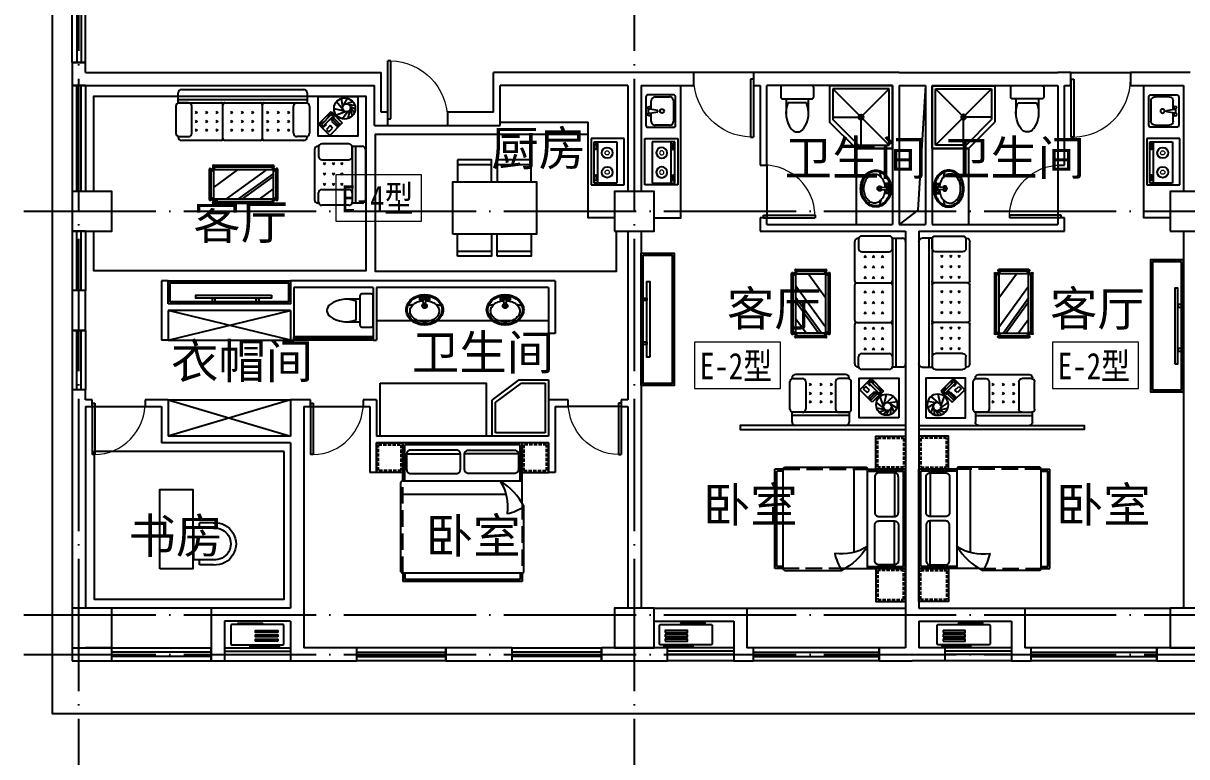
# Model space of a CAD drawing. Extents: x 122060 to 300410, y -425997 to -174060.
# Drawn here: x 159451 to 177043, y -399973 to -388882 of the extents above; entities that cross this region are included whole.
import ezdxf

# ---------------------------------------------------------------- set-up
doc = ezdxf.new("R2010")
doc.units = 0
doc.header["$LTSCALE"] = 1000
doc.header["$MEASUREMENT"] = 0
doc.linetypes.add('DASH', pattern=[0.35, 0.25, -0.1])
doc.linetypes.add('DOTE', pattern=[2.42, 2, -0.2, 0.02, -0.2])
doc.layers.get('0').update_dxf_attribs({"linetype": 'CONTINUOUS'})
for name, color, linetype in [('BALCONY', 6, 'CONTINUOUS'), ('DOTE', 1, 'CONTINUOUS'), ('WALL', 255, 'CONTINUOUS'), ('WINDOW', 4, 'CONTINUOUS'), ('WR-COLUMN', 255, 'CONTINUOUS'), ('WR-WALL', 255, 'CONTINUOUS'), ('厨卫', 8, 'CONTINUOUS'), ('家具', 8, 'CONTINUOUS'), ('平面看线', 8, 'CONTINUOUS'), ('空调', 8, 'CONTINUOUS')]:
    doc.layers.add(name, color=color, linetype=linetype)
doc.layers.add('PUB_TEXT', color=7, linetype='CONTINUOUS', lineweight=0)
doc.styles.add('dim_font', font='SIMPLEX.shx', dxfattribs={"width": 0.8})
doc.styles.get("Standard").update_dxf_attribs({"font": 'GBENOR', "bigfont": 'GBCBIG'})
doc.styles.add('宋体', font='SimSun.ttf')
doc.styles.add('黑体', font='SIMHEI.TTF', dxfattribs={"width": 0.8})

# ---------------------------------------------------------------- blocks, each defined once
blk = doc.blocks.new('dgfgf')
at = {"layer": '家具'}
blk.add_lwpolyline([(7597, -62676), (7147, -62676), (7147, -63176), (7597, -63176), (7597, -62676), (7517, -62676)], dxfattribs=at)
at = {"layer": '家具', "color": 251, "linetype": 'DASH', "ltscale": 0.2}
blk.add_lwpolyline([(7567, -62706), (7177, -62706), (7177, -63146), (7567, -63146)], close=True, dxfattribs=at)
blk = doc.blocks.new('A$C72813290')
at = {"layer": '家具'}
for p, q in [((579, 2000), (0, 2000)), ((0, 500), (0, 2000)), ((30, 530), (30, 1970)), ((579, 1970), (30, 1970)), ((170, 1945), (170, 1283)), ((579, 500), (579, 2010)), ((1830, 2030), (599, 2030)), ((779, 753), (779, 2030)), ((1850, 500), (1850, 2000)), ((1850, 2000), (1980, 2000)), ((1850, 1970), (1950, 1970)), ((1950, 530), (1950, 1970)), ((1980, 500), (1980, 2000)), ((170, 555), (170, 1217)), ((579, 530), (30, 530)), ((1850, 530), (1950, 530)), ((912, 500), (0, 500)), ((1830, 470), (967, 470)), ((1850, 500), (1980, 500))]:
    blk.add_line(p, q, dxfattribs=at)
at = {"layer": '家具', "linetype": 'DASH'}
for p, q in [((1850, 2000), (579, 2000)), ((912, 500), (1850, 500))]:
    blk.add_line(p, q, dxfattribs=at)
at = {"layer": '家具'}
for points in [[(170, 1945), (405, 1945, -0.414214), (465, 1885), (465, 1343, -0.414214), (405, 1283), (170, 1283, -0.414214), (110, 1343), (110, 1885, -0.414214)], [(170, 555), (405, 555, 0.414214), (465, 615), (465, 1157, 0.414214), (405, 1217), (170, 1217, 0.414214), (110, 1157), (110, 615, 0.414214)]]:
    blk.add_lwpolyline(points, format="xyb", close=True, dxfattribs=at)
blk.add_lwpolyline([(579, 833, 0.180302), (1071, 725, -0.088637), (967, 470, 28871.271551)], format="xyb", dxfattribs=at)
for centre, radius, start, end in [((599, 2010), 20, 90, 180), ((1819, 2001), 30.7, 357.6884, 69.6917), ((1392, 1313), 944, 210.6075, 243.2773), ((1819, 499), 30.7, 290.3566, 2.3152)]:
    blk.add_arc(centre, radius, start, end, dxfattribs=at)
blk.add_blockref('dgfgf', (-7147, 65176), dxfattribs=at)
at = {"layer": '家具', "xscale": -1, "rotation": 180}
blk.add_blockref('dgfgf', (-7147, -62676), dxfattribs=at)
blk = doc.blocks.new('asfdgdfhfgj')
at = {"layer": '家具'}
for p, q in [((253, 470), (-697, 470)), ((-697, 470), (-697, -80)), ((203, 420), (-647, 420)), ((-647, 420), (-647, -42)), ((-647, 420), (203, -430)), ((203, 420), (-196, 22)), ((203, -430), (203, 420)), ((253, -480), (253, 470)), ((-222, -5), (-222, 20)), ((-297, -480), (-697, -80)), ((-647, -5), (-260, -5)), ((-260, -430), (-647, -42)), ((-247, -5), (-222, -5)), ((-222, -5), (-197, -5)), ((-222, -30), (-222, -5)), ((-222, -430), (-222, -42)), ((-297, -480), (253, -480)), ((-260, -430), (203, -430))]:
    blk.add_line(p, q, dxfattribs=at)
for radius in [37.5, 25]:
    blk.add_circle((-222, -5), radius, dxfattribs=at)
blk = doc.blocks.new('asfdfgfhfg')
at = {"layer": '家具'}
for p, q in [((-4, 1795), (759, 1795)), ((-54, 1595), (-54, 1745)), ((-54, 1645), (809, 1645)), ((-54, 1595), (809, 1595)), ((102, 1595), (-37, 1595)), ((652, 1595), (792, 1595)), ((809, 1745), (809, 1592)), ((-575, 1274), (-405, 1443)), ((-405, 1443), (-216, 1255)), ((-87, 1545), (-87, 1134)), ((152, 1134), (152, 1545)), ((198, 1453), (229, 1423)), ((229, 1453), (198, 1423)), ((356, 1453), (386, 1423)), ((386, 1453), (356, 1423)), ((514, 1453), (544, 1423)), ((544, 1453), (514, 1423)), ((602, 1134), (602, 1545)), ((842, 1545), (842, 1134)), ((-386, 1085), (-575, 1274)), ((-556, 1274), (-509, 1227)), ((-504, 1326), (-551, 1278)), ((-551, 1278), (-509, 1236)), ((-532, 1278), (-504, 1307)), ((-532, 1278), (-381, 1128)), ((-509, 1236), (-499, 1245)), ((-509, 1227), (-495, 1241)), ((-462, 1283), (-504, 1326)), ((-353, 1156), (-504, 1307)), ((-452, 1283), (-499, 1330)), ((-386, 1406), (-471, 1321)), ((-471, 1321), (-433, 1283)), ((-471, 1274), (-462, 1283)), ((-466, 1269), (-452, 1283)), ((-452, 1302), (-367, 1387)), ((-433, 1283), (-348, 1368)), ((-348, 1368), (-386, 1406)), ((-216, 1255), (-386, 1085)), ((-325, 1297), (-363, 1260)), ((-363, 1260), (-306, 1203)), ((-268, 1241), (-325, 1297)), ((-306, 1203), (-268, 1241)), ((198, 1326), (229, 1296)), ((229, 1326), (198, 1296)), ((356, 1326), (386, 1296)), ((386, 1326), (356, 1296)), ((514, 1326), (544, 1296)), ((544, 1326), (514, 1296)), ((-424, 1151), (-414, 1161)), ((-381, 1109), (-424, 1151)), ((-386, 1189), (-377, 1198)), ((-334, 1156), (-381, 1109)), ((-381, 1128), (-353, 1156)), ((-377, 1198), (-334, 1156)), ((-54, 1084), (-54, 1075)), ((-37, 1084), (102, 1084)), ((198, 1189), (229, 1159)), ((229, 1189), (198, 1159)), ((386, 1189), (356, 1159)), ((356, 1189), (386, 1159)), ((514, 1189), (544, 1159)), ((544, 1189), (514, 1159)), ((792, 1084), (652, 1084)), ((809, 1084), (809, 1075)), ((-859, 912), (-706, 912)), ((-759, -1038), (-759, 912)), ((-709, -1038), (-709, 912)), ((-709, 755), (-709, 896)), ((-659, 946), (-247, 946)), ((-197, 912), (-189, 912)), ((-197, 896), (-197, 755)), ((-4, 1025), (759, 1025)), ((-909, -988), (-909, 862)), ((-247, 705), (-659, 705)), ((-139, 862), (-139, 264)), ((-546, 651), (-576, 620)), ((-546, 620), (-576, 651)), ((-409, 651), (-439, 620)), ((-409, 620), (-439, 651)), ((-282, 651), (-312, 620)), ((-282, 620), (-312, 651)), ((-546, 463), (-576, 493)), ((-546, 493), (-576, 463)), ((-409, 493), (-439, 463)), ((-409, 463), (-439, 493)), ((-282, 493), (-312, 463)), ((-282, 463), (-312, 493)), ((236, -505), (236, 404)), ((246, 414), (251, 414)), ((261, 368), (333, 440)), ((261, 396), (305, 440)), ((261, -505), (261, 404)), ((287, 455), (287, 450)), ((297, 465), (756, 465)), ((297, 440), (756, 440)), ((364, 400), (751, -134)), ((407, 400), (751, -75)), ((595, 400), (751, 185)), ((791, 368), (719, 440)), ((791, 396), (747, 440)), ((766, 455), (766, 450)), ((791, 404), (791, -505)), ((806, 414), (801, 414)), ((816, 404), (816, -505)), ((-169, 235), (-679, 235)), ((-546, 335), (-576, 305)), ((-546, 305), (-576, 335)), ((-409, 335), (-439, 305)), ((-409, 305), (-439, 335)), ((-282, 335), (-312, 305)), ((-282, 305), (-312, 335)), ((-139, 206), (-139, -332)), ((301, 305), (751, -315)), ((-546, 75), (-576, 105)), ((-546, 105), (-576, 75)), ((-409, 75), (-439, 105)), ((-409, 105), (-439, 75)), ((-282, 75), (-312, 105)), ((-282, 105), (-312, 75)), ((-546, -52), (-576, -82)), ((-546, -82), (-576, -52)), ((-409, -82), (-439, -52)), ((-409, -52), (-439, -82)), ((-282, -82), (-312, -52)), ((-282, -52), (-312, -82)), ((301, -138), (565, -500)), ((-546, -240), (-576, -210)), ((-546, -210), (-576, -240)), ((-409, -240), (-439, -210)), ((-409, -210), (-439, -240)), ((-282, -240), (-312, -210)), ((-282, -210), (-312, -240)), ((-169, -361), (-679, -361)), ((-546, -431), (-576, -461)), ((-546, -461), (-576, -431)), ((-409, -431), (-439, -461)), ((-409, -461), (-439, -431)), ((-282, -431), (-312, -461)), ((-282, -461), (-312, -431)), ((-139, -390), (-139, -988)), ((246, -515), (251, -515)), ((261, -468), (333, -540)), ((261, -496), (305, -540)), ((791, -468), (719, -540)), ((791, -496), (747, -540)), ((806, -515), (801, -515)), ((-546, -619), (-576, -588)), ((-546, -588), (-576, -619)), ((-409, -588), (-439, -619)), ((-409, -619), (-439, -588)), ((-282, -588), (-312, -619)), ((-282, -619), (-312, -588)), ((287, -555), (287, -550)), ((756, -540), (297, -540)), ((756, -565), (297, -565)), ((766, -555), (766, -550)), ((-247, -831), (-659, -831)), ((-546, -746), (-576, -776)), ((-546, -776), (-576, -746)), ((-409, -746), (-439, -776)), ((-409, -776), (-439, -746)), ((-282, -746), (-312, -776)), ((-282, -776), (-312, -746)), ((-709, -1038), (-859, -1038)), ((-709, -881), (-709, -1021)), ((-197, -1021), (-197, -881)), ((-197, -1038), (-189, -1038)), ((-659, -1071), (-247, -1071))]:
    blk.add_line(p, q, dxfattribs=at)
at = {"layer": '家具', "color": 6}
for p, q in [((-694, 1502), (-729, 1600)), ((-683, 1543), (-673, 1632)), ((-651, 1566), (-616, 1640)), ((-632, 1568), (-564, 1629)), ((-611, 1564), (-511, 1595)), ((-677, 1466), (-777, 1525)), ((-649, 1450), (-776, 1433)), ((-609, 1454), (-722, 1355)), ((-583, 1478), (-618, 1320)), ((-598, 1556), (-471, 1530)), ((-581, 1533), (-467, 1445)), ((-575, 1501), (-521, 1357))]:
    blk.add_line(p, q, dxfattribs=at)
at = {"layer": '家具'}
for points in [[(-805, 1679), (-205, 1679), (-205, 1079), (-805, 1079)], [(301, 400), (751, 400), (751, -500), (301, -500)]]:
    blk.add_lwpolyline(points, close=True, dxfattribs=at)
at = {"layer": '家具', "color": 6}
for centre, radius in [((-623, 1480), 160), ((-634, 1508), 60)]:
    blk.add_circle(centre, radius, dxfattribs=at)
at = {"layer": '家具'}
for centre, radius, start, end in [((-4, 1745), 50, 90, 180), ((759, 1745), 50, 0, 90), ((-37, 1545), 50, 90, 180), ((102, 1545), 50, 0, 90), ((652, 1545), 50, 90, 180), ((792, 1545), 50, 0, 90), ((-37, 1134), 50, 180, 270), ((-4, 1075), 50, 180, 270), ((102, 1134), 50, 270, 0), ((652, 1134), 50, 180, 270), ((759, 1075), 50, 270, 0), ((792, 1134), 50, 270, 0), ((-859, 862), 50, 90, 180), ((-659, 896), 50, 90, 180), ((-247, 896), 50, 0, 90), ((-189, 862), 50, 0, 90), ((-659, 755), 50, 180, 270), ((-247, 755), 50, 270, 0), ((246, 404), 10, 90, 180), ((251, 404), 10, 0, 90), ((297, 455), 10, 90, 180), ((297, 450), 10, 180, 270), ((756, 455), 10, 0, 90), ((756, 450), 10, 270, 0), ((801, 404), 10, 90, 180), ((806, 404), 10, 0, 90), ((-679, 265), 30, 180, 270), ((-679, 205), 30, 90, 180), ((-169, 265), 30, 270, 0), ((-169, 205), 30, 0, 90), ((-679, -331), 30, 180, 270), ((-169, -331), 30, 270, 0), ((-679, -391), 30, 90, 180), ((-169, -391), 30, 0, 90), ((246, -505), 10, 180, 270), ((251, -505), 10, 270, 0), ((801, -505), 10, 180, 270), ((806, -505), 10, 270, 0), ((297, -550), 10, 90, 180), ((297, -555), 10, 180, 270), ((756, -550), 10, 0, 90), ((756, -555), 10, 270, 0), ((-659, -881), 50, 90, 180), ((-247, -881), 50, 0, 90), ((-859, -988), 50, 180, 270), ((-659, -1021), 50, 180, 270), ((-247, -1021), 50, 270, 0), ((-189, -988), 50, 270, 0)]:
    blk.add_arc(centre, radius, start, end, dxfattribs=at)
at = {"layer": '家具', "style": 'dim_font', "width": 0.8, "flags": 9}
for tag, p, rotation in [('YSIZE', (377, 1795), 180), ('XSIZE', (377, 1795), 180), ('YSIZE', (-909, -63), 270), ('XSIZE', (-909, -63), 270)]:
    blk.add_attdef(tag, p, '', height=0.5, rotation=rotation, dxfattribs=at)
blk = doc.blocks.new('A$C2FB07499')
at = {"layer": '家具', "ltscale": 0.5}
blk.add_lwpolyline([(500, 0), (0, 0), (0, 2000), (500, 2000)], close=True, dxfattribs=at)
at = {"layer": '家具', "color": 251, "ltscale": 40}
for points in [[(470, 30), (30, 30), (30, 1970), (470, 1970)], [(368, 1572), (415, 1572), (415, 428), (368, 428)], [(415, 1381), (480, 1381), (480, 1343), (415, 1343)], [(415, 717), (480, 717), (480, 679), (415, 679)]]:
    blk.add_lwpolyline(points, close=True, dxfattribs=at)
blk = doc.blocks.new('safedgdhgfh')
at = {"layer": '厨卫', "linetype": 'Continuous'}
for p, q in [((-352, -356), (-352, 344)), ((-352, 344), (148, 344)), ((148, 344), (148, -356)), ((148, -356), (-352, -356))]:
    blk.add_line(p, q, dxfattribs=at)
at = {"layer": '厨卫'}
for p, q in [((103, 293), (-239, 293)), ((-239, 293), (-239, -330)), ((47, -330), (47, 293)), ((103, -330), (103, 293)), ((-239, -330), (103, -330))]:
    blk.add_line(p, q, dxfattribs=at)
at = {"layer": '厨卫', "lineweight": 13}
for p, q in [((71, 268), (81, 268)), ((96, 251), (79, 251)), ((79, 251), (79, 186)), ((79, 186), (96, 186)), ((96, 186), (96, 251)), ((70, 176), (81, 176)), ((70, -297), (81, -297)), ((71, -205), (81, -205)), ((79, -222), (79, -287)), ((96, -222), (79, -222)), ((79, -287), (96, -287)), ((96, -287), (96, -222))]:
    blk.add_line(p, q, dxfattribs=at)
for points in [[(71, 268, 0.259034), (67, 266, 0.076276), (63, 254, 0.036515), (60, 241, 0.026615), (59, 222, 0.026615), (60, 203, 0.036515), (63, 189, 0.076276), (67, 178, 0.259034), (71, 176, 0.078462), (72, 176, 0.056762)], [(81, 268, 0.259034), (78, 266, 0.076276), (73, 254, 0.036515), (71, 241, 0.026615), (70, 222, 0.026615), (71, 203, 0.036515), (73, 189, 0.076276), (78, 178, 0.259034), (81, 176, 0.259034), (85, 178, 0.056762), (89, 186, 0.036515)], [(91, 251, 0.008736), (90, 254, 0.076276), (85, 266, 0.259034), (81, 268, 0.259034)], [(71, -205, 0.259034), (67, -207, 0.076276), (63, -219, 0.036515), (60, -232, 0.026615), (59, -251, 0.026615), (60, -270, 0.036515), (63, -284, 0.076276), (67, -295, 0.259034), (71, -297, 0.078462), (72, -297, 0.056762)], [(81, -205, 0.259034), (78, -207, 0.076276), (73, -219, 0.036515), (71, -232, 0.026615), (70, -251, 0.026615), (71, -270, 0.036515), (73, -284, 0.076276), (78, -295, 0.259034), (81, -297, 0.259034), (85, -295, 0.056762), (89, -287, 0.036515)], [(91, -222, 0.008736), (90, -219, 0.076276), (85, -207, 0.259034), (81, -205, 0.259034)]]:
    blk.add_lwpolyline(points, format="xyb", dxfattribs=at)
at = {"layer": '厨卫', "linetype": 'Continuous'}
for centre, start, end in [((-94, 128), 270, 269.036), ((-94, -165), 90.964, 90)]:
    blk.add_arc(centre, 82.5, start, end, dxfattribs=at)
at = {"layer": '厨卫', "linetype": 'Continuous', "lineweight": 13}
for centre, start, end in [((-94, 128), 270, 269.3468), ((-94, -165), 90.6532, 90)]:
    blk.add_arc(centre, 31.6, start, end, dxfattribs=at)
blk = doc.blocks.new('空调机')
at = {"layer": '空调', "color": 8}
for p, q in [((2416486, -275315), (2416486, -275325)), ((2416849, -275305), (2416496, -275305)), ((2416859, -275325), (2416859, -275315))]:
    blk.add_line(p, q, dxfattribs=at)
blk.add_lwpolyline([(2416186, -275325), (2416946, -275325, -0.414214), (2416966, -275345), (2416966, -275615, -0.414214), (2416946, -275635), (2416186, -275635, -0.414214), (2416166, -275615), (2416166, -275345, -0.414214)], format="xyb", close=True, dxfattribs=at)
for points in [[(2416256, -275445), (2416592, -275445), (2416592, -275416), (2416256, -275416)], [(2416235, -275664), (2416675, -275664), (2416675, -275649), (2416235, -275649)], [(2416256, -275511), (2416592, -275511), (2416592, -275482), (2416256, -275482)], [(2416256, -275577), (2416592, -275577), (2416592, -275548), (2416256, -275548)]]:
    blk.add_lwpolyline(points, close=True, dxfattribs=at)
for centre, start, end in [((2416496, -275315), 90, 180), ((2416849, -275315), 0, 90)]:
    blk.add_arc(centre, 10, start, end, dxfattribs=at)
blk = doc.blocks.new('sdgfdhgfjhg')
at = {"layer": '家具'}
for p, q in [((-840, 610), (-840, 1189)), ((960, 1189), (-840, 1189)), ((930, 1159), (-810, 1159)), ((-810, 610), (-810, 1159)), ((930, 610), (930, 1159)), ((960, 277), (960, 1189)), ((-784, 1019), (28, 1019)), ((905, 1019), (93, 1019)), ((-870, -761), (-870, 590)), ((960, 610), (-850, 610)), ((708, 409), (-870, 409)), ((990, -761), (990, 222)), ((960, -781), (-840, -781)), ((-840, -781), (-840, -911)), ((-810, -781), (-810, -881)), ((930, -781), (930, -881)), ((960, -781), (960, -911)), ((960, -911), (-840, -911)), ((930, -881), (-810, -881))]:
    blk.add_line(p, q, dxfattribs=at)
at = {"layer": '家具', "linetype": 'DASH'}
for p, q in [((-840, -781), (-840, 610)), ((960, 277), (960, -781))]:
    blk.add_line(p, q, dxfattribs=at)
at = {"layer": '家具'}
for points in [[(-1240, 739), (-1240, 1189), (-840, 1189), (-840, 739), (-1240, 739), (-1240, 819)], [(1360, 739), (1360, 1189), (960, 1189), (960, 739), (1360, 739), (1360, 819)]]:
    blk.add_lwpolyline(points, dxfattribs=at)
at = {"layer": '家具', "color": 251, "linetype": 'DASH', "ltscale": 0.2}
for points in [[(-1210, 769), (-1210, 1159), (-870, 1159), (-870, 769)], [(1330, 769), (1330, 1159), (990, 1159), (990, 769)]]:
    blk.add_lwpolyline(points, close=True, dxfattribs=at)
at = {"layer": '家具'}
for points in [[(-784, 1019), (-784, 784, 0.414214), (-724, 724), (-32, 724, 0.414214), (28, 784), (28, 1019, 0.414214), (-32, 1079), (-724, 1079, 0.414214)], [(905, 1019), (905, 784, -0.414214), (845, 724), (153, 724, -0.414214), (93, 784), (93, 1019, -0.414214), (153, 1079), (845, 1079, -0.414214)]]:
    blk.add_lwpolyline(points, format="xyb", close=True, dxfattribs=at)
blk.add_lwpolyline([(628, 610, -0.180302), (736, 118, 0.088637), (990, 222, -28871.271551)], format="xyb", dxfattribs=at)
for centre, radius, start, end in [((-850, 590), 20, 90, 180), ((147, -203), 944, 26.7227, 59.3925), ((-841, -750), 30.7, 200.3083, 272.3116), ((962, -750), 30.7, 267.6848, 339.6434)]:
    blk.add_arc(centre, radius, start, end, dxfattribs=at)
blk = doc.blocks.new('asfsdgdfhgj')
at = {"layer": '家具'}
for p, q in [((-812, 437), (-300, 437)), ((-212, 437), (300, 437)), ((-812, -874), (-300, -874)), ((-212, -874), (300, -874))]:
    blk.add_line(p, q, dxfattribs=at)
for points in [[(-812, 509), (-812, 178)], [(-300, 178), (-300, 509), (-812, 509)], [(-212, 509), (-212, 178)], [(300, 178), (300, 509), (-212, 509)], [(-883, -615), (-883, 178), (380, 178), (380, -615), (-883, -615)], [(-812, -946), (-812, -615)], [(-300, -615), (-300, -946), (-812, -946)], [(-212, -946), (-212, -615)], [(300, -615), (300, -946), (-212, -946)]]:
    blk.add_lwpolyline(points, dxfattribs=at)
blk = doc.blocks.new('_FZHK')
blk.add_lwpolyline([(-0.5, -0.5), (0.5, -0.5), (0.5, 0.5), (-0.5, 0.5)], close=True)
blk = doc.blocks.new('$TCHSYS$WIN2D')
for p, q in [((-0.5, 0.5), (0.5, 0.5)), ((-0.5, 0.5), (-0.5, -0.5)), ((0.5, 0.5), (0.5, -0.5)), ((0.5, 0.1667), (-0.5, 0.1667)), ((0.5, -0.1667), (-0.5, -0.1667)), ((-0.5, -0.5), (0.5, -0.5))]:
    blk.add_line(p, q)
blk = doc.blocks.new('$DorLib2D$00000001')
for p, q in [((0.45, 0.975), (0.5, 0.975)), ((0.45, 0), (0.45, 0.975)), ((0.5, 0), (0.5, 0.975)), ((0.5, 0), (0.45, 0))]:
    blk.add_line(p, q)
at = {"lineweight": 13}
blk.add_arc((0.475, 0), 0.975, 91.4693, 180, dxfattribs=at)
blk = doc.blocks.new('$plan$00001613')
at = {"layer": '厨卫'}
for p, q in [((-260, -140), (-260, 140)), ((-200, 170), (-200, -170))]:
    blk.add_line(p, q, dxfattribs=at)
blk.add_lwpolyline([(-430, -170), (-200, -170), (-200, -220, 0.414214), (-170, -250), (-30, -250, 0.414214), (0, -220), (0, 220, 0.414214), (-30, 250), (-170, 250, 0.414214), (-200, 220), (-200, 170), (-430, 170)], format="xyb", dxfattribs=at)
for centre, radius, start, end in [((-590, 0), 110, 123.4509, 236.5491), ((-413, -227), 398, 67.4505, 126.6381), ((-413, 227), 398, 233.3619, 292.5495)]:
    blk.add_arc(centre, radius, start, end, dxfattribs=at)
blk = doc.blocks.new('$plan$00001629')
for p, q in [((-252, -170), (-172, -150)), ((-75, -35), (-75, -85)), ((-75, -35), (75, -35)), ((-75, -85), (-21, -85)), ((-16, -146), (-25, -35)), ((16, -146), (25, -35)), ((21, -85), (75, -85)), ((75, -35), (75, -85)), ((172, -150), (252, -170))]:
    blk.add_line(p, q)
for centre, radius in [((-50, -60), 20), ((1, -60), 10), ((50, -60), 20)]:
    blk.add_circle(centre, radius)
for centre, radius, start, end in [((0, -340), 340, 90, 108.7907), ((0, -340), 340, 71.2093, 90), ((-90, -230), 190, 153.24, 180), ((-90, -230), 173, 153.24, 180), ((-46, -252), 239, 129.4007, 153.24), ((-46, -252), 222, 129.4007, 153.24), ((-53, -278), 174, 126.0274, 150.3366), ((-18, -286), 283, 108.7907, 129.4007), ((-18, -286), 266, 108.7907, 129.4007), ((-21, -322), 229, 106.7647, 126.0274), ((0, -340), 323, 90, 108.7907), ((0, -391), 301, 93.9271, 106.7647), ((0, -170), 35, 118.7783, 61.2217), ((0, -170), 25, 129.0728, 50.9272), ((0, -146), 16.3, 180, 0), ((0, -340), 323, 71.2093, 90), ((0, -391), 301, 73.2353, 86.0729), ((21, -322), 229, 53.9726, 73.2353), ((18, -286), 266, 50.5993, 71.2093), ((18, -286), 283, 50.5993, 71.2093), ((53, -278), 174, 29.6634, 53.9726), ((46, -252), 222, 26.76, 50.5993), ((46, -252), 239, 26.76, 50.5993), ((90, -230), 173, 0, 26.76), ((90, -230), 190, 0, 26.76), ((-90, -230), 190, 180, 206.76), ((-90, -230), 173, 180, 206.76), ((-46, -208), 239, 206.76, 230.5993), ((-46, -208), 222, 206.76, 230.5993), ((-102, -250), 118, 150.3366, 180), ((-102, -250), 118, 180, 209.6634), ((-53, -222), 174, 209.6634, 233.9726), ((53, -222), 174, 306.0274, 330.3366), ((46, -208), 222, 309.4007, 333.24), ((46, -208), 239, 309.4007, 333.24), ((102, -250), 118, 0, 29.6634), ((102, -250), 118, 330.3366, 0), ((90, -230), 173, 333.24, 0), ((90, -230), 190, 333.24, 0), ((-18, -174), 283, 230.5993, 251.2093), ((-18, -174), 266, 230.5993, 251.2093), ((-21, -178), 229, 233.9726, 253.2353), ((0, -120), 340, 251.2093, 270), ((0, -120), 323, 251.2093, 270), ((0, -109), 301, 253.2353, 270), ((0, -109), 301, 270, 286.7647), ((0, -120), 323, 270, 288.7907), ((0, -120), 340, 270, 288.7907), ((21, -178), 229, 286.7647, 306.0274), ((18, -174), 266, 288.7907, 309.4007), ((18, -174), 283, 288.7907, 309.4007)]:
    blk.add_arc(centre, radius, start, end)
blk = doc.blocks.new('$plan$00000356')
at = {"color": 0, "linetype": 'ByBlock'}
for p, q in [((215, 0), (-215, 0)), ((-245, -31), (-245, -419)), ((-215, -358), (-215, -143)), ((-153, -82), (-26, -82)), ((-31, -41), (31, -41)), ((-31, -61), (-10, -184)), ((10, -184), (31, -61)), ((26, -82), (153, -82)), ((215, -143), (215, -358)), ((245, -419), (245, -31)), ((-10, -184), (10, -184)), ((-215, -450), (215, -450)), ((153, -419), (-153, -419))]:
    blk.add_line(p, q, dxfattribs=at)
for centre, radius in [((-51, -51), 20.5), ((51, -51), 20.5), ((0, -245), 30.7)]:
    blk.add_circle(centre, radius, dxfattribs=at)
for centre, radius, start, end in [((-215, -31), 30.7, 90, 180), ((-153, -143), 61.4, 90, 180), ((153, -143), 61.4, 0, 90), ((215, -31), 30.7, 0, 90), ((-215, -419), 30.7, 180, 270), ((-153, -358), 61.4, 180, 270), ((153, -358), 61.4, 270, 0), ((215, -419), 30.7, 270, 0)]:
    blk.add_arc(centre, radius, start, end, dxfattribs=at)
blk = doc.blocks.new('$plan$00000301')
for p, q in [((-319, 296), (-319, 84)), ((-239, 296), (-239, 0)), ((239, 296), (239, 0)), ((319, 296), (319, 84)), ((-319, 84), (-239, 84)), ((-239, 0), (239, 0)), ((239, 84), (319, 84))]:
    blk.add_line(p, q)
for radius, start, end in [(320, 356.4494, 183.5506), (240, 355.2636, 184.7364)]:
    blk.add_arc((0, 316), radius, start, end)
at = {"width": 0.8, "flags": 9}
for tag in ['YSIZE', 'XSIZE', 'XSIZE', 'YSIZE']:
    blk.add_attdef(tag, (0, 0), '', height=0.5, dxfattribs=at)

msp = doc.modelspace()

# ---------------------------------------------------------------- linework, layer by layer
at = {"layer": 'BALCONY', "color": 8}
for p, q in [((162492.7, -398325.6), (163492.7, -398325.6)), ((170192.7, -398325.6), (169192.7, -398325.6)), ((174392.7, -398325.6), (173392.7, -398325.6)), ((162492.7, -398525.6), (163492.7, -398525.6)), ((170192.7, -398525.6), (169192.7, -398525.6)), ((174392.7, -398525.6), (173392.7, -398525.6))]:
    msp.add_line(p, q, dxfattribs=at)
at = {"layer": 'BALCONY'}
for p, q in [((162492.7, -398375.6), (163492.7, -398375.6)), ((162492.7, -398425.6), (163492.7, -398425.6)), ((170192.7, -398375.6), (169192.7, -398375.6)), ((170192.7, -398425.6), (169192.7, -398425.6)), ((174392.7, -398375.6), (173392.7, -398375.6)), ((174392.7, -398425.6), (173392.7, -398425.6))]:
    msp.add_line(p, q, dxfattribs=at)
at = {"layer": 'DOTE', "linetype": 'DOTE'}
for p, q in [((160292.7, -401400.9), (160292.7, -374585.9)), ((168692.7, -401400.9), (168692.7, -374585.9)), ((157037.6, -391725.6), (257744.4, -391725.6)), ((157037.6, -397825.6), (257744.4, -397825.6)), ((157037.6, -398425.6), (257744.4, -398425.6))]:
    msp.add_line(p, q, dxfattribs=at)
at = {"layer": 'PUB_TEXT'}
for points in [[(165475, -391173.2), (164175, -391173.2), (164175, -391873.2), (165475, -391873.2)], [(170899, -393704.5), (169599, -393704.5), (169599, -394404.5), (170899, -394404.5)], [(176311.1, -393704.5), (175011.1, -393704.5), (175011.1, -394404.5), (176311.1, -394404.5)]]:
    msp.add_lwpolyline(points, close=True, dxfattribs=at)
at = {"layer": 'WALL'}
for p, q in [((160392.7, -389625.6), (164863.7, -389625.6)), ((164863.7, -390225.6), (164863.7, -389625.6)), ((168692.7, -389625.6), (166563.7, -389625.6)), ((166563.7, -390225.6), (166563.7, -389625.6)), ((169592.7, -389625.6), (168692.7, -389625.6)), ((169592.7, -389825.6), (169592.7, -389625.6)), ((170692.7, -389625.6), (170492.7, -389625.6)), ((170492.7, -389625.6), (170492.7, -389825.6)), ((172692.7, -389625.6), (170692.7, -389625.6)), ((172692.7, -389625.6), (173092.7, -389625.6)), ((173092.7, -389625.6), (175092.7, -389625.6)), ((175292.7, -389625.6), (175092.7, -389625.6)), ((175292.7, -389825.6), (175292.7, -389625.6)), ((177092.7, -389625.6), (176192.7, -389625.6)), ((176192.7, -389625.6), (176192.7, -389825.6)), ((160392.7, -389825.6), (164763.7, -389825.6)), ((164763.7, -390425.6), (164763.7, -389825.6)), ((168592.7, -389825.6), (166663.7, -389825.6)), ((166663.7, -390425.6), (166663.7, -389825.6)), ((168592.7, -389825.6), (168592.7, -391425.6)), ((168792.7, -389825.6), (168792.7, -391425.6)), ((168792.7, -389825.6), (169592.7, -389825.6)), ((170492.7, -389825.6), (170592.7, -389825.6)), ((170592.7, -389825.6), (170592.7, -391025.6)), ((170692.7, -391025.6), (170692.7, -389825.6)), ((172592.7, -389825.6), (170692.7, -389825.6)), ((172592.7, -389825.6), (172592.7, -391925.6)), ((172692.7, -389825.6), (173092.7, -389825.6)), ((172692.7, -389825.6), (172692.7, -391925.6)), ((173092.7, -389825.6), (173092.7, -391925.6)), ((173192.7, -389825.6), (173192.7, -391925.6)), ((173192.7, -389825.6), (175092.7, -389825.6)), ((175092.7, -389825.6), (175092.7, -391025.6)), ((175192.7, -391025.6), (175192.7, -389825.6)), ((175192.7, -389825.6), (175292.7, -389825.6)), ((176192.7, -389825.6), (176992.7, -389825.6)), ((164963.7, -390225.6), (164863.7, -390225.6)), ((164963.7, -390425.6), (164963.7, -390225.6)), ((166563.7, -390225.6), (165863.7, -390225.6)), ((165863.7, -390225.6), (165863.7, -390425.6)), ((164763.7, -390425.6), (164963.7, -390425.6)), ((165863.7, -390425.6), (166663.7, -390425.6)), ((170592.7, -391025.6), (170692.7, -391025.6)), ((175092.7, -391025.6), (175192.7, -391025.6)), ((170692.7, -391825.6), (170592.7, -391825.6)), ((170592.7, -391825.6), (170592.7, -392025.6)), ((170692.7, -391925.6), (170692.7, -391825.6)), ((170692.7, -391925.6), (172592.7, -391925.6)), ((172692.7, -391925.6), (172892.7, -391925.6)), ((172892.7, -391925.6), (173092.7, -391925.6)), ((173192.7, -391925.6), (175092.7, -391925.6)), ((175192.7, -391825.6), (175092.7, -391825.6)), ((175092.7, -391825.6), (175092.7, -391925.6)), ((175192.7, -392025.6), (175192.7, -391825.6)), ((170592.7, -392025.6), (172692.7, -392025.6)), ((172692.7, -392025.6), (172792.7, -392025.6)), ((172792.7, -392025.6), (172792.7, -397825.6)), ((172992.7, -392025.6), (172992.7, -397725.6)), ((172992.7, -392025.6), (173092.7, -392025.6)), ((173092.7, -392025.6), (175192.7, -392025.6)), ((161542.7, -392775.6), (161542.7, -393175.6)), ((161642.7, -392775.6), (161542.7, -392775.6)), ((161642.7, -392775.6), (161642.7, -393125.6)), ((163492.7, -392775.6), (163492.7, -393125.6)), ((164792.7, -392775.6), (163492.7, -392775.6)), ((167492.7, -392775.6), (164792.7, -392775.6)), ((167492.7, -392775.6), (167492.7, -393575.6)), ((163542.7, -392875.6), (163542.7, -393175.6)), ((164742.7, -392875.6), (163542.7, -392875.6)), ((164742.7, -392875.6), (164742.7, -393625.6)), ((167392.7, -392875.6), (164792.7, -392875.6)), ((164792.7, -392875.6), (164792.7, -393675.6)), ((167392.7, -392875.6), (167392.7, -393575.6)), ((163492.7, -393125.6), (161642.7, -393125.6)), ((161542.7, -393175.6), (161542.7, -393675.6)), ((163492.7, -393225.6), (161642.7, -393225.6)), ((161642.7, -393225.6), (161642.7, -393675.6)), ((163492.7, -393225.6), (163492.7, -393675.6)), ((163542.7, -393175.6), (163542.7, -393625.6)), ((161642.7, -393675.6), (161542.7, -393675.6)), ((163492.7, -393675.6), (163542.7, -393675.6)), ((163542.7, -393675.6), (163542.7, -393625.6)), ((164742.7, -393625.6), (164742.7, -393675.6)), ((164742.7, -393675.6), (164792.7, -393675.6)), ((167492.7, -393575.6), (167392.7, -393575.6)), ((160492.7, -394575.6), (160392.7, -394575.6)), ((160392.7, -394675.6), (160492.7, -394675.6)), ((160492.7, -394675.6), (160492.7, -394575.6)), ((161642.7, -394575.6), (161292.7, -394575.6)), ((161292.7, -394575.6), (161292.7, -394675.6)), ((161292.7, -394675.6), (161542.7, -394675.6)), ((161542.7, -394675.6), (161542.7, -395225.6)), ((161642.7, -394575.6), (161642.7, -395125.6)), ((163792.7, -394575.6), (163492.7, -394575.6)), ((163692.7, -394675.6), (163792.7, -394675.6)), ((163792.7, -394675.6), (163792.7, -394575.6)), ((164792.7, -394575.6), (164592.7, -394575.6)), ((164592.7, -394575.6), (164592.7, -394675.6)), ((164592.7, -394675.6), (164692.7, -394675.6)), ((164692.7, -394675.6), (164692.7, -395175.6)), ((164792.7, -394575.6), (164792.7, -395125.6)), ((167692.7, -394575.6), (167392.7, -394575.6)), ((167392.7, -394575.6), (167392.7, -395125.6)), ((167492.7, -394675.6), (167692.7, -394675.6)), ((167492.7, -394675.6), (167492.7, -395175.6)), ((167692.7, -394675.6), (167692.7, -394575.6)), ((168592.7, -394575.6), (168492.7, -394575.6)), ((168492.7, -394575.6), (168492.7, -394675.6)), ((168492.7, -394675.6), (168592.7, -394675.6)), ((163492.7, -395225.6), (161542.7, -395225.6)), ((163492.7, -395125.6), (161642.7, -395125.6)), ((164692.7, -395175.6), (164692.7, -395675.6)), ((167392.7, -395125.6), (164792.7, -395125.6)), ((167392.7, -395225.6), (164792.7, -395225.6)), ((164792.7, -395225.6), (164792.7, -395675.6)), ((167392.7, -395225.6), (167392.7, -395675.6)), ((167492.7, -395175.6), (167492.7, -395675.6)), ((164792.7, -395675.6), (164692.7, -395675.6)), ((167492.7, -395675.6), (167392.7, -395675.6)), ((163492.7, -397725.6), (162292.7, -397725.6)), ((168992.7, -397725.6), (170392.7, -397725.6)), ((172992.7, -397725.6), (174592.7, -397725.6)), ((172792.7, -397825.6), (172792.7, -398325.6)), ((163492.7, -397925.6), (162492.7, -397925.6)), ((168992.7, -397925.6), (170192.7, -397925.6)), ((172992.7, -397925.6), (174392.7, -397925.6)), ((172992.7, -397925.6), (172992.7, -398325.6))]:
    msp.add_line(p, q, dxfattribs=at)
for points in [[(172792.7, -394965.6), (170292.7, -394965.6), (170292.7, -395025.6), (172792.7, -395025.6)], [(172992.7, -394965.6), (175492.7, -394965.6), (175492.7, -395025.6), (172992.7, -395025.6)]]:
    msp.add_lwpolyline(points, dxfattribs=at)
at = {"layer": 'WINDOW'}
for p, q in [((170492.7, -389625.6), (169592.7, -389625.6)), ((175292.7, -389625.6), (176192.7, -389625.6)), ((164963.7, -390425.6), (165863.7, -390425.6)), ((170692.7, -391025.6), (170692.7, -391825.6)), ((175092.7, -391025.6), (175092.7, -391825.6)), ((160492.7, -394675.6), (161292.7, -394675.6)), ((163792.7, -394675.6), (164592.7, -394675.6)), ((168492.7, -394675.6), (167692.7, -394675.6)), ((162292.7, -397725.6), (160792.7, -397725.6)), ((170392.7, -397725.6), (172792.7, -397725.6)), ((174592.7, -397725.6), (176798.5, -397725.6))]:
    msp.add_line(p, q, dxfattribs=at)
at = {"layer": 'WR-WALL'}
for p, q in [((160392.7, -389475.6), (160192.7, -389475.6)), ((160192.7, -389475.6), (160192.7, -389725.6)), ((160392.7, -389625.6), (160392.7, -389475.6)), ((160192.7, -389725.6), (160192.7, -389825.6)), ((160192.7, -389825.6), (160392.7, -389825.6)), ((176992.7, -389825.6), (176992.7, -391425.6)), ((168592.7, -392025.6), (168592.7, -394575.6)), ((168792.7, -392025.6), (168792.7, -394625.6)), ((176992.7, -392025.6), (176992.7, -397725.6)), ((160192.7, -392925.6), (160192.7, -393525.6)), ((160392.7, -392925.6), (160192.7, -392925.6)), ((160392.7, -393525.6), (160392.7, -392925.6)), ((160192.7, -393525.6), (160392.7, -393525.6)), ((160392.7, -394425.6), (160192.7, -394425.6)), ((160192.7, -394425.6), (160192.7, -394625.6)), ((160392.7, -394575.6), (160392.7, -394425.6)), ((160192.7, -394625.6), (160192.7, -397725.6)), ((160392.7, -394675.6), (160392.7, -397725.6)), ((163492.7, -394575.6), (163492.7, -395125.6)), ((163692.7, -394675.6), (163692.7, -395175.6)), ((168592.7, -394675.6), (168592.7, -397725.6)), ((168792.7, -394625.6), (168792.7, -397725.6)), ((163492.7, -395225.6), (163492.7, -397725.6)), ((163692.7, -395175.6), (163692.7, -397825.6)), ((162292.7, -397725.6), (162292.7, -398325.6)), ((170392.7, -397725.6), (170392.7, -398325.6)), ((174592.7, -397725.6), (174592.7, -398325.6)), ((163692.7, -397825.6), (163692.7, -398325.6)), ((162492.7, -397925.6), (162492.7, -398525.6)), ((163492.7, -397925.6), (163492.7, -398525.6)), ((170192.7, -397925.6), (170192.7, -398525.6)), ((174392.7, -397925.6), (174392.7, -398525.6)), ((160192.7, -398325.6), (160192.7, -398525.6)), ((160792.7, -398325.6), (160392.7, -398325.6)), ((160792.7, -398525.6), (160792.7, -398325.6)), ((162292.7, -398325.6), (162292.7, -398525.6)), ((164492.7, -398325.6), (163692.7, -398325.6)), ((164492.7, -398525.6), (164492.7, -398325.6)), ((166842.7, -398325.6), (165842.7, -398325.6)), ((165842.7, -398325.6), (165842.7, -398525.6)), ((166842.7, -398525.6), (166842.7, -398325.6)), ((169192.7, -398325.6), (168192.7, -398325.6)), ((168192.7, -398325.6), (168192.7, -398525.6)), ((169192.7, -398525.6), (169192.7, -398325.6)), ((170492.7, -398325.6), (170392.7, -398325.6)), ((170492.7, -398525.6), (170492.7, -398325.6)), ((172792.7, -398325.6), (172392.7, -398325.6)), ((172392.7, -398325.6), (172392.7, -398525.6)), ((173392.7, -398325.6), (172992.7, -398325.6)), ((173392.7, -398525.6), (173392.7, -398325.6)), ((174692.7, -398325.6), (174592.7, -398325.6)), ((174692.7, -398525.6), (174692.7, -398325.6)), ((177592.7, -398325.6), (176592.7, -398325.6)), ((176592.7, -398325.6), (176592.7, -398525.6)), ((160192.7, -398525.6), (160792.7, -398525.6)), ((162292.7, -398525.6), (162492.7, -398525.6)), ((163492.7, -398525.6), (164492.7, -398525.6)), ((165842.7, -398525.6), (166842.7, -398525.6)), ((168192.7, -398525.6), (169192.7, -398525.6)), ((170192.7, -398525.6), (170492.7, -398525.6)), ((172392.7, -398525.6), (172892.7, -398525.6)), ((173392.7, -398525.6), (172892.7, -398525.6)), ((174392.7, -398525.6), (174692.7, -398525.6)), ((176592.7, -398525.6), (177592.7, -398525.6))]:
    msp.add_line(p, q, dxfattribs=at)
at = {"layer": '厨卫'}
for points in [[(172592.7, -390775.6), (172042.7, -390775.6), (172042.7, -391925.6)], [(173192.7, -390775.6), (173742.7, -390775.6), (173742.7, -391925.6)]]:
    msp.add_lwpolyline(points, dxfattribs=at)
at = {"layer": '家具'}
for p, q in [((166663.7, -390375.6), (167992.7, -390375.6)), ((161642.7, -393675.6), (163492.7, -393225.6)), ((163492.7, -393675.6), (161642.7, -393225.6)), ((164792.7, -393375.6), (167392.7, -393375.6)), ((161642.7, -393675.6), (163492.7, -393675.6)), ((161642.7, -393675.6), (161642.7, -393675.6)), ((166942.7, -394275.6, 0), (166542.7, -394575.6, 0)), ((166980.2, -394325.6, 0), (166592.7, -394613.1, 0)), ((166942.7, -394275.6, 0), (167392.7, -394275.6, 0)), ((166980.2, -394325.6, 0), (167342.7, -394325.6, 0)), ((167342.7, -394325.6), (167342.7, -395075.6)), ((167392.7, -394275.6, 0), (167392.7, -395125.6)), ((161642.7, -394575.6), (163492.7, -394575.6)), ((161642.7, -394575.6), (163492.7, -395125.6)), ((163492.7, -394575.6), (161642.7, -395125.6)), ((166542.7, -395125.6), (166542.7, -394575.6, 0)), ((166592.7, -395075.6), (166592.7, -394613.1)), ((167342.7, -395075.6), (166592.7, -395075.6)), ((167392.7, -395125.6), (166542.7, -395125.6))]:
    msp.add_line(p, q, dxfattribs=at)
for points in [[(160519.6, -391425.6), (160519.6, -389984.8), (164631, -389984.8), (164631, -392627), (160519.6, -392627), (160519.6, -392025.6)], [(168992.7, -391825.6), (169392.7, -391825.6), (169392.7, -389825.6)], [(176792.7, -391825.6), (176392.7, -391825.6), (176392.7, -389825.6)], [(168392.7, -391825.6), (167992.7, -391825.6), (167992.7, -390375.6)], [(168416.6, -392025.6), (168416.6, -392636.1), (164776.6, -392636.1), (164776.6, -390557.9), (167992.7, -390557.9)], [(161516.4, -397130.1), (161516.4, -395930.1), (162016.4, -395930.1), (162016.4, -397130.1), (161516.4, -397130.1)]]:
    msp.add_lwpolyline(points, dxfattribs=at)
at = {"layer": '家具', "ltscale": 0.5}
msp.add_lwpolyline([(161642.7, -393125.6), (161642.7, -392775.6), (163492.7, -392775.6), (163492.7, -393125.6)], close=True, dxfattribs=at)
at = {"layer": '家具', "color": 251, "ltscale": 40}
for points in [[(161672.7, -393095.6), (161672.7, -392805.6), (163462.7, -392805.6), (163462.7, -393095.6)], [(163203.9, -392993.6), (163203.9, -393040.1), (162059.8, -393040.1), (162059.8, -392993.6)], [(162348.8, -393040.1), (162348.8, -393105.6), (162310.4, -393105.6), (162310.4, -393040.1)], [(163012.9, -393040.1), (163012.9, -393105.6), (162974.6, -393105.6), (162974.6, -393040.1)]]:
    msp.add_lwpolyline(points, close=True, dxfattribs=at)
at = {"layer": '家具', "elevation": 0}
msp.add_lwpolyline([(164848.5, -394325.6), (166448.5, -394325.6), (166448.5, -395125.6), (164848.5, -395125.6)], close=True, dxfattribs=at)
at = {"layer": '家具'}
msp.add_lwpolyline([(163397.8, -395360.2), (160523.5, -395360.2), (160523.5, -397591), (163397.8, -397591)], close=True, dxfattribs=at)
at = {"layer": '平面看线'}
for points in [[(159892.7, -378125.6), (183292.7, -378125.6), (183292.7, -378925.6), (186492.7, -378925.6), (186492.7, -378125.6), (229492.7, -378125.6), (229492.7, -378925.6), (232692.7, -378925.6), (232692.7, -378125.6), (256092.7, -378125.6), (256092.7, -399325.6), (236892.7, -399325.6), (236892.7, -398525.6), (233692.7, -398525.6), (233692.7, -399325.6), (190692.7, -399325.6), (190692.7, -398525.6), (187492.7, -398525.6), (187492.7, -399325.6), (159892.7, -399325.6), (159892.7, -378125.6)], [(173092.7, -389825.6), (172974.7, -391706.9), (172692.7, -391925.6)]]:
    msp.add_lwpolyline(points, dxfattribs=at)

# ---------------------------------------------------------------- block references
at = {"layer": 'WINDOW'}
for name, p, xscale, yscale, zscale, rotation in [('$TCHSYS$WIN2D', (160292.7, -388725.6), 1500, 200, 1500, 90.00000000044784), ('$DorLib2D$00000001', (170042.7, -389725.6), -900, 900, -900, 180), ('$TCHSYS$WIN2D', (160292.7, -390625.6), -1599.999999989988, -200, -1599.999999989988, 90.0000000004469), ('$DorLib2D$00000001', (170642.7, -391425.6), 800, 800, 800, 270), ('$DorLib2D$00000001', (175142.7, -391425.6), 800, -800, 800, 270), ('$TCHSYS$WIN2D', (160292.7, -392475.6), 900, 200, 900, 270), ('$TCHSYS$WIN2D', (160292.7, -393975.6), 900, 200, 900, 270), ('$TCHSYS$WIN2D', (164142.7, -393650.6), 1200, 50, 1200, 180), ('$DorLib2D$00000001', (168092.7, -394625.6), -800, 800, -800, 180), ('$TCHSYS$WIN2D', (161542.7, -398425.6), -1500, 200, -1500, 180), ('$TCHSYS$WIN2D', (165167.7, -398425.6), 1350, 200, 1350, 180.0000000000024), ('$TCHSYS$WIN2D', (167517.7, -398425.6), -1350, 200, -1350, 180.0000000000024), ('$TCHSYS$WIN2D', (171442.7, -398425.6), 1900, 200, 1900, 179.9999999999898), ('$TCHSYS$WIN2D', (175642.7, -398425.6), 1900, 200, 1900, 180)]:
    msp.add_blockref(name, p, dxfattribs=dict(at, xscale=xscale, yscale=yscale, zscale=zscale, rotation=rotation))
for p, xscale, yscale, zscale in [((165413.7, -390325.6), -900, 900, -900), ((175742.7, -389725.6), -900, -900, -900), ((160892.7, -394625.6), -800, -800, -800), ((164192.7, -394625.6), -800, -800, -800)]:
    msp.add_blockref('$DorLib2D$00000001', p, dxfattribs=dict(at, xscale=xscale, yscale=yscale, zscale=zscale))
at = {"layer": 'WR-COLUMN', "xscale": 600, "yscale": 600, "zscale": 600}
for p in [(160492.7, -391725.6), (168692.7, -391725.6), (177092.7, -391725.6), (160492.7, -398025.6), (168692.7, -398025.6), (177092.7, -398025.6)]:
    msp.add_blockref('_FZHK', p, dxfattribs=at)
at = {"layer": 'WR-COLUMN'}
msp.add_blockref('sdgfdhgfjhg', (166032.3, -396414.5), dxfattribs=at)
at = {"layer": '厨卫'}
for name, p, rotation in [('$plan$00000356', (168864.4, -390209.9), 89.99999999999999), ('$plan$00001613', (171153.9, -389825.6, 0), 89.99999999999999), ('$plan$00001629', (173213.7, -391381.6), 89.99999999999999), ('$plan$00001613', (164742.7, -393225.6), 359.9999999999999)]:
    msp.add_blockref(name, p, dxfattribs=dict(at, rotation=rotation))
for name, p in [('asfdgdfhfgj', (172339.9, -390296)), ('safedgdhgfh', (169199.2, -390969.8))]:
    msp.add_blockref(name, p, dxfattribs=at)
at = {"layer": '厨卫', "xscale": -1}
for name, p in [('asfdgdfhfgj', (173445.6, -390296)), ('safedgdhgfh', (168186.2, -390969.8)), ('safedgdhgfh', (176586.2, -390969.8))]:
    msp.add_blockref(name, p, dxfattribs=at)
at = {"layer": '厨卫'}
for name, p, yscale, rotation in [('$plan$00001613', (174631.6, -389825.6, 0), -1, 89.99999999999999), ('$plan$00000356', (176921.1, -390209.9), -1, 89.99999999999999), ('$plan$00001629', (172571.8, -391381.6), -1.000000000000001, 89.99999999999999), ('$plan$00001629', (165519.6, -392985.4), -1.000000000000001, 180), ('$plan$00001629', (166737.9, -392985.4), -1.000000000000001, 180)]:
    msp.add_blockref(name, p, dxfattribs=dict(at, yscale=yscale, rotation=rotation))
at = {"layer": '家具'}
for name, p, rotation in [('asfdfgfhfg', (162831.2, -390793.2), 270), ('asfdfgfhfg', (171884.1, -393170.4), 180), ('A$C2FB07499', (169292.7, -392357.7), 180)]:
    msp.add_blockref(name, p, dxfattribs=dict(at, rotation=rotation))
for name, p in [('asfsdgdfhgj', (166829.1, -391455.7)), ('A$C72813290', (172992.7, -397625.6))]:
    msp.add_blockref(name, p, dxfattribs=at)
at = {"layer": '家具', "xscale": -1, "rotation": 180}
for name, p in [('asfdfgfhfg', (173901.4, -393170.4)), ('A$C2FB07499', (176492.7, -392457.7))]:
    msp.add_blockref(name, p, dxfattribs=at)
at = {"layer": '家具', "xscale": -1}
msp.add_blockref('A$C72813290', (172792.7, -397625.6), dxfattribs=at)
at = {"layer": '家具', "yscale": -1, "rotation": 90}
msp.add_blockref('$plan$00000301', (162032.7, -396754.9), dxfattribs=at)
at = {"layer": '空调', "xscale": -1}
msp.add_blockref('空调机', (2579556.5, -122647.4), dxfattribs=at)
at = {"layer": '空调'}
for p in [(-2247096.8, -122647.4), (-2242896.8, -122647.4)]:
    msp.add_blockref('空调机', p, dxfattribs=at)

# ---------------------------------------------------------------- texts
at = {"layer": 'PUB_TEXT', "style": '宋体'}
for s, p in [('厨房', (166527.7, -391033.3)), ('卫生间', (170962.8, -391180.4)), ('卫生间', (173357, -391180.4)), ('客厅', (162022.6, -392148.9)), ('客厅', (170090.5, -393460.9)), ('客厅', (174975.7, -393460.9)), ('衣帽间', (161686.3, -394252.6)), ('卫生间', (165327.7, -394122.2)), ('卧室', (169728, -396425.3)), ('卧室', (175066, -396425.3)), ('书房', (161043.4, -396894.4)), ('卧室', (165537.1, -396894.4))]:
    msp.add_text(s, height=525, dxfattribs=at).set_placement(p)
at = {"layer": 'PUB_TEXT', "style": '黑体', "width": 0.8}
for s, p in [('E-4型', (164258.9, -391734.3)), ('E-2型', (169682.9, -394265.6)), ('E-2型', (175095, -394265.6))]:
    msp.add_text(s, height=400, dxfattribs=at).set_placement(p)

doc.saveas('drawing.dxf')
